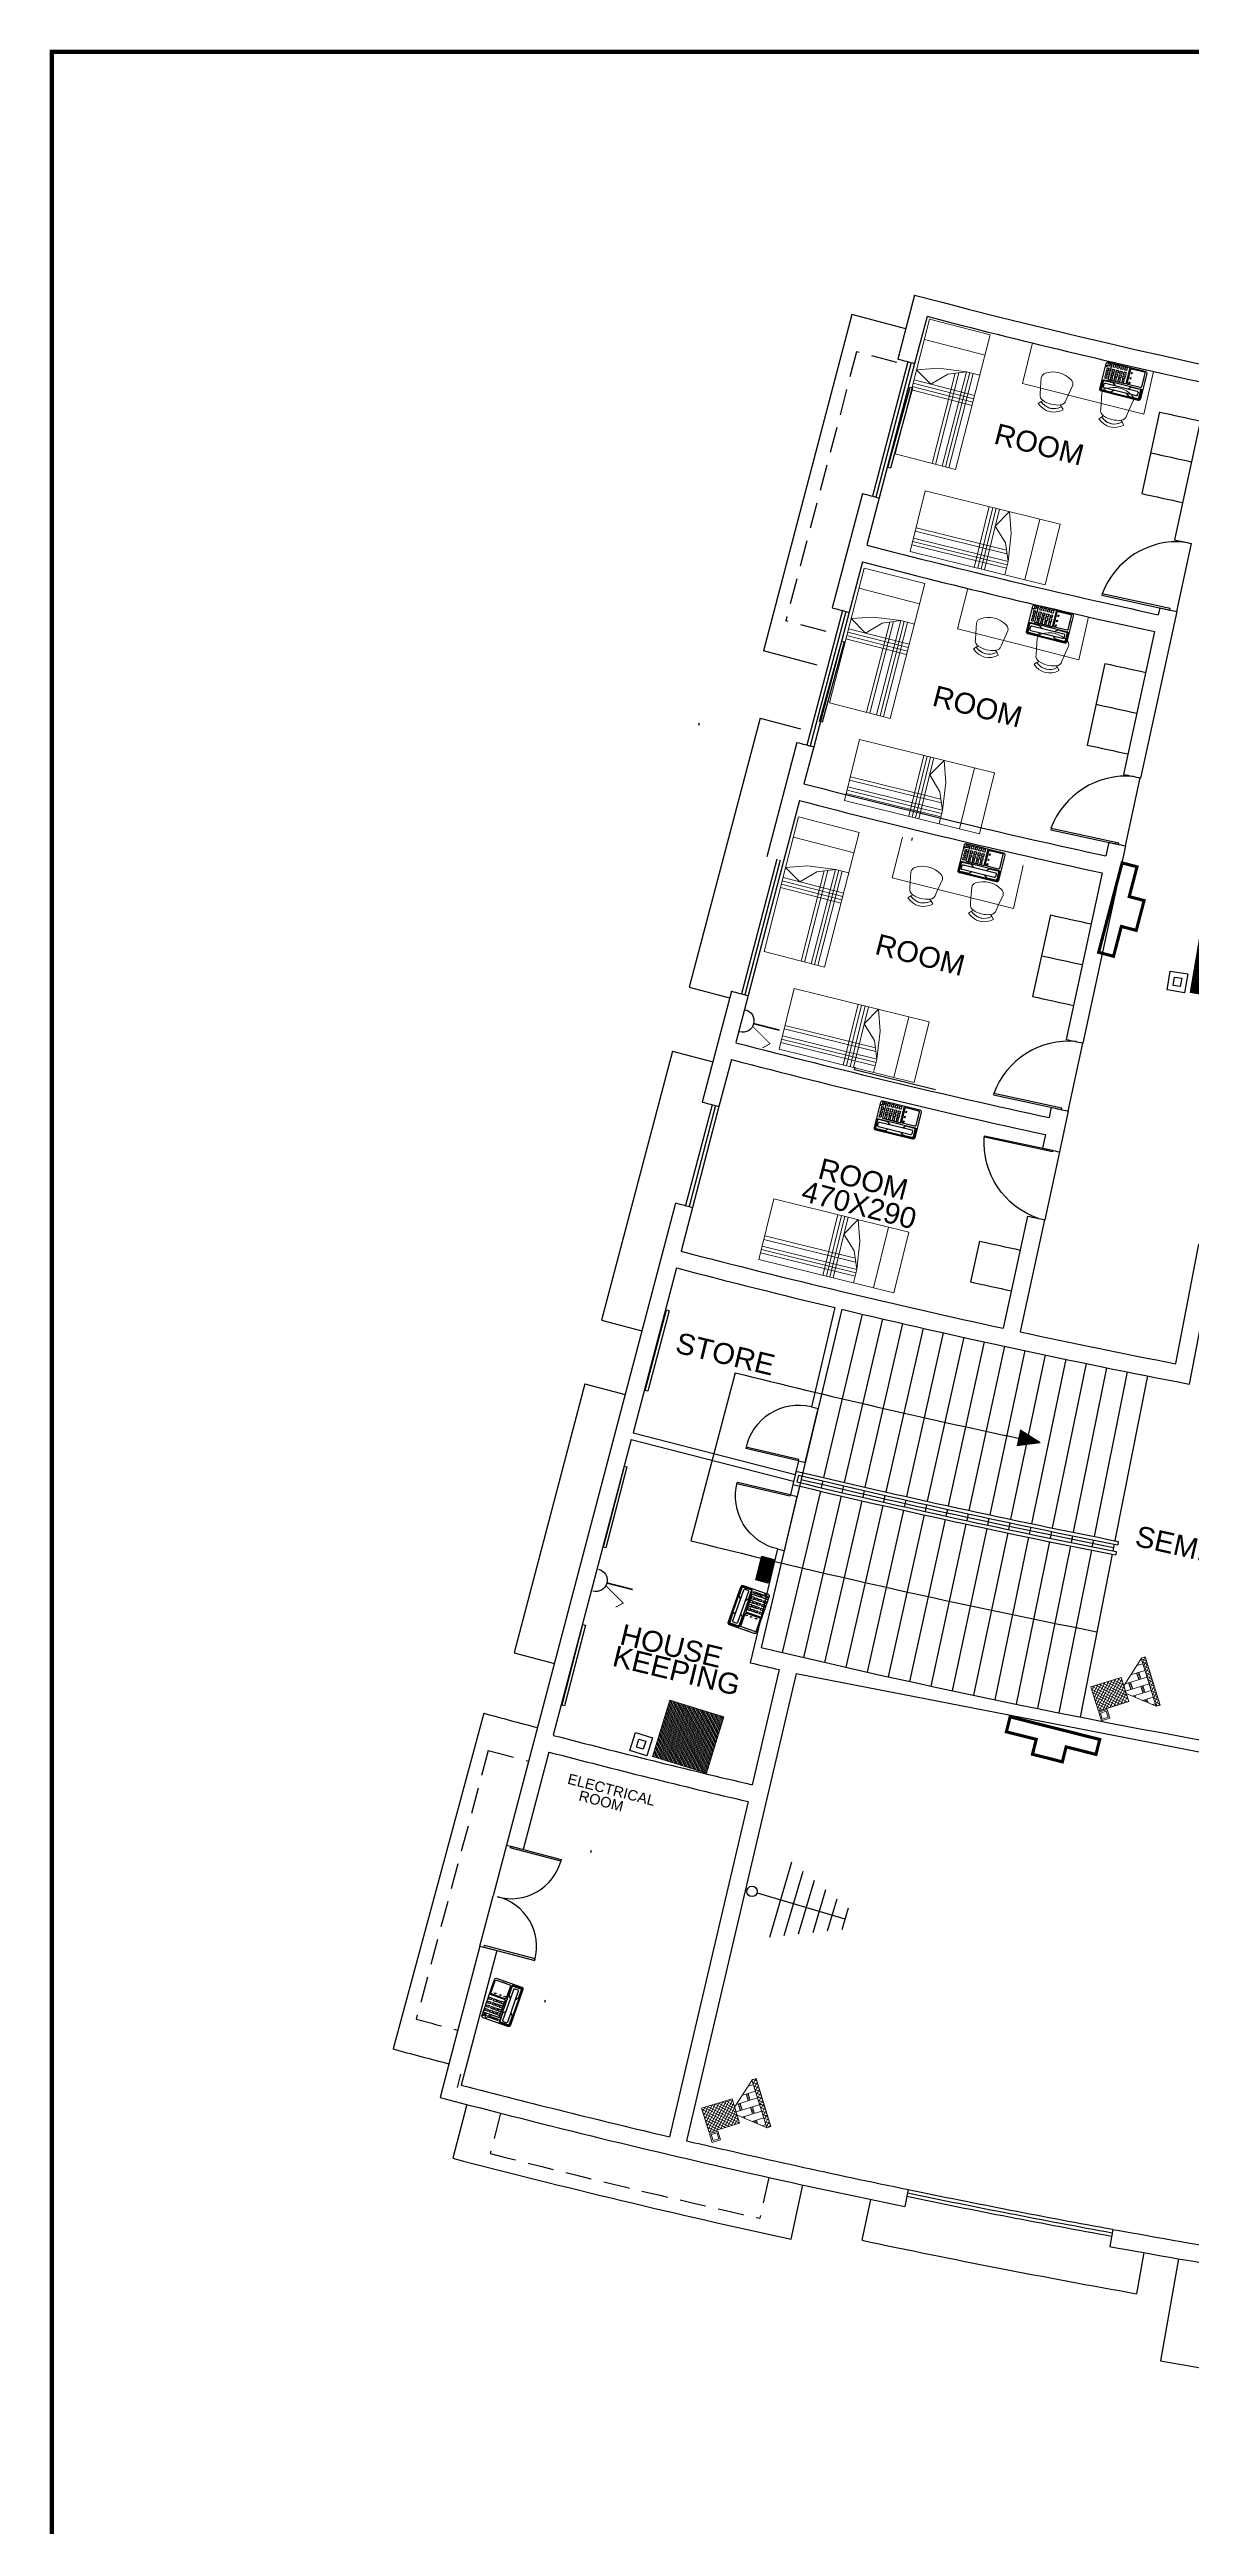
# Model space of a CAD drawing. Header units: inches. Extents: x -221585 to 401252, y -284294 to 332380.
# Drawn here: x 151393 to 153035, y 52528 to 56090 of the extents above; entities that cross this region are included whole.
import ezdxf
from ezdxf.enums import TextEntityAlignment as Align

# ---------------------------------------------------------------- set-up
doc = ezdxf.new("R2010")
doc.units = ezdxf.units.IN
doc.header["$MEASUREMENT"] = 0
doc.linetypes.add('HIDDEN', pattern=[0.375, 0.25, -0.125])
doc.linetypes.add('HIDDEN2', pattern=[0.1875, 0.125, -0.0625])
for name, color, linetype, lineweight in [('A-SEC-TXT', 3, 'Continuous', 0), ('A-WALL', 1, 'Continuous', 9), ('FURN', 56, 'Continuous', 0), ('text', 72, 'HIDDEN2', 5), ('Wall mount speaker', 2, 'Continuous', 0)]:
    doc.layers.add(name, color=color, linetype=linetype, lineweight=lineweight)
for name, color, linetype in [('AC-GRND-PATT', 251, 'Continuous'), ('E-LIGHT', 7, 'Continuous'), ('ELV points', 7, 'Continuous'), ('P', 250, 'Continuous'), ('Power', 7, 'Continuous'), ('TEL', 6, 'Continuous'), ('UPS', 7, 'Continuous')]:
    doc.layers.add(name, color=color, linetype=linetype)
doc.styles.add('DIM', font='arial.ttf')
doc.styles.get("Standard").update_dxf_attribs({"font": 'arial.ttf'})
pattern_1 = [(135, (-206628.523, -439172.145), (31.0767903, 31.0767903), []), (45, (-206628.523, -439172.145), (31.0767903, -31.0767903), [])]

# ---------------------------------------------------------------- blocks, each defined once
blk = doc.blocks.new('RYTRTRTRTRT')
at = {"color": 1}
for p, q in [((42.518, 61.153), (42.518, 61.753)), ((42.518, 61.753), (42.538, 61.753)), ((42.538, 61.753), (42.538, 61.153)), ((43.718, 61.753), (43.698, 61.753)), ((43.698, 61.753), (43.698, 61.153)), ((43.718, 61.153), (43.718, 61.753)), ((42.518, 61.153), (42.538, 61.153)), ((43.718, 61.153), (43.698, 61.153)), ((42.518, 61.103), (43.118, 61.103)), ((43.718, 61.103), (43.118, 61.103))]:
    blk.add_line(p, q, dxfattribs=at)
for centre, start, end in [((42.528, 61.163), 359.0371, 90), ((43.708, 61.163), 90, 180.9629)]:
    blk.add_arc(centre, 0.59, start, end, dxfattribs=at)
blk = doc.blocks.new('FRGHGHGHGH')
at = {"ltscale": 10}
h = blk.add_hatch(color=2, dxfattribs=at)
h.dxf.hatch_style = 1
h.paths.add_polyline_path([(196213.1, 120801.7), (196247.1, 120806.2), (196217.9, 120824.2)])
at = {"color": 2, "ltscale": 8}
for p, q in [((195961.5, 120998.2, 0.4), (195905.5, 120763.3, 0.4)), ((195990.7, 120991.3, 0.4), (195935.3, 120756.3, 0.4)), ((196019.9, 120984.5, 0.4), (195965.1, 120749.3, 0.4)), ((196049.1, 120977.7, 0.4), (195994.9, 120742.4, 0.4)), ((196078.4, 120971, 0.4), (196024.8, 120735.5, 0.4)), ((196107.6, 120964.4, 0.4), (196054.7, 120728.8, 0.4)), ((196136.9, 120957.9, 0.4), (196084.6, 120722.1, 0.4)), ((196166.2, 120951.4, 0.4), (196114.5, 120715.5, 0.4)), ((196195.5, 120945, 0.4), (196144.4, 120709, 0.4)), ((196224.9, 120938.7, 0.4), (196174.4, 120702.5, 0.4)), ((196254.2, 120932.5, 0.4), (196204.3, 120696.2, 0.4)), ((196283.6, 120926.3, 0.4), (196234.3, 120689.9, 0.4)), ((196313, 120920.2, 0.4), (196264.3, 120683.7, 0.4)), ((196342.4, 120914.2, 0.4), (196294.3, 120677.5, 0.4)), ((196371.8, 120908.3, 0.4), (196324.4, 120671.5, 0.4)), ((196401.2, 120902.4, 0.4), (196354.4, 120665.5, 0.4)), ((195900.8, 120743.9, 0.4), (195845.5, 120511.9, 0.4)), ((195904.3, 120758.5, 0.4), (195902, 120748.7, 0.4)), ((195934.1, 120751.4, 0.4), (195931.8, 120741.7, 0.4)), ((195964, 120744.4, 0.4), (195961.7, 120734.7, 0.4)), ((195930.7, 120736.8, 0.4), (195876, 120504.7, 0.4)), ((195960.6, 120729.8, 0.4), (195906.5, 120497.5, 0.4)), ((195990.5, 120722.9, 0.4), (195936.9, 120490.5, 0.4)), ((196020.4, 120716, 0.4), (195967.5, 120483.5, 0.4)), ((195993.8, 120737.5, 0.4), (195991.6, 120727.7, 0.4)), ((196050.3, 120709.3, 0.4), (195998, 120476.6, 0.4)), ((196023.7, 120730.7, 0.4), (196021.5, 120720.9, 0.4)), ((196053.6, 120723.9, 0.4), (196051.4, 120714.1, 0.4)), ((196083.5, 120717.2, 0.4), (196081.3, 120707.5, 0.4)), ((196113.4, 120710.6, 0.4), (196111.3, 120700.8, 0.4)), ((196080.2, 120702.6, 0.4), (196028.5, 120469.7, 0.4)), ((196110.2, 120696, 0.4), (196059.1, 120463, 0.4)), ((196140.2, 120689.4, 0.4), (196089.7, 120456.3, 0.4)), ((196170.2, 120683, 0.4), (196120.3, 120449.7, 0.4)), ((196143.4, 120704.1, 0.4), (196141.2, 120694.3, 0.4)), ((196200.2, 120676.6, 0.4), (196150.9, 120443.2, 0.4)), ((196173.3, 120697.6, 0.4), (196171.2, 120687.9, 0.4)), ((196230.2, 120670.3, 0.4), (196181.6, 120436.8, 0.4)), ((196203.3, 120691.3, 0.4), (196201.2, 120681.5, 0.4)), ((196233.3, 120685, 0.4), (196231.3, 120675.2, 0.4)), ((196263.3, 120678.8, 0.4), (196261.3, 120669, 0.4)), ((196293.3, 120672.6, 0.4), (196291.4, 120662.8, 0.4)), ((196260.3, 120664.1, 0.4), (196212.2, 120430.5, 0.4)), ((196290.4, 120657.9, 0.4), (196242.9, 120424.2, 0.4)), ((196320.5, 120651.9, 0.4), (196273.6, 120418, 0.4)), ((196350.6, 120645.9, 0.4), (196304.3, 120411.9, 0.4)), ((196323.4, 120666.6, 0.4), (196321.4, 120656.8, 0.4)), ((196353.5, 120660.6, 0.4), (196351.5, 120650.8, 0.4)), ((196356.4, 120649.8, 0.4), (196355.5, 120644.9, 0.4)), ((196359.3, 120664.5, 0.4), (196358.4, 120659.6, 0.4)), ((196359.3, 120664.5, 0.4), (196358.4, 120659.6, 0.4))]:
    blk.add_line(p, q, dxfattribs=at)
at = {"color": 2, "ltscale": 10}
for p, q in [((195808.2, 120907, 0.4), (195744.5, 120665.2, 0.4)), ((196247.1, 120806.2), (196217.9, 120824.2)), ((196247.1, 120806.2), (196213.1, 120801.7)), ((195895.7, 120765.7), (195891.1, 120746.2)), ((195899.4, 120759.6), (195897.1, 120749.9))]:
    blk.add_line(p, q, dxfattribs=at)
for radius, start, end in [(11653.5, 255.95847, 258.01393), (11903.5, 255.94349, 258.82445)]:
    blk.add_arc((198635.6, 132212.3), radius, start, end, dxfattribs=at)
at = {"color": 2, "ltscale": 8}
for radius, start, end in [(11790, 256.53878, 258.84875), (11770, 256.5387, 258.84879), (11785, 256.56307, 258.84876), (11775, 256.56305, 258.84878), (11780, 256.58737, 258.82445)]:
    blk.add_arc((198635.6, 132212.3), radius, start, end, dxfattribs=at)
blk = doc.blocks.new('TRTH')
at = {"color": 1, "ltscale": 8}
for p, q in [((-589.839, -68.759), (-589.839, -67.98)), ((-589.819, -68.759), (-589.819, -67.979)), ((-589.839, -68.759), (-589.819, -68.759)), ((-589.839, -68.859), (-589.039, -68.859))]:
    blk.add_line(p, q, dxfattribs=at)
blk.add_arc((-589.819, -68.759), 0.78, 0, 91.4693, dxfattribs=at)
blk = doc.blocks.new('GTGHTRH')
at = {"color": 1, "ltscale": 10}
blk.add_line((194239.1, 122846.8), (194339.1, 122846.8), dxfattribs=at)
blk.add_lwpolyline([(194239.1, 122856.8), (194241.1, 122856.8), (194241.1, 122956.8), (194239.1, 122956.8), (194239.1, 122856.8)], dxfattribs=at)
blk.add_arc((194224.9, 122842.9), 115.1, 6.9537, 81.8888, dxfattribs=at)
blk = doc.blocks.new('A$C25933C84')
at = {"color": 8, "linetype": 'Continuous'}
for p, q in [((0, 0.9), (2, 0.9)), ((0, 0), (0, 0.9)), ((0.3, 0.9), (0.3, 0)), ((0.6, 0.7), (0.6, 0.9)), ((2, 0.9), (2, 0)), ((0.65, 0.3), (0.6, 0.7)), ((0.7, 0.45), (0.6, 0.7)), ((0.9, 0.25), (0.7, 0.45)), ((0.75, 0), (0.65, 0.3)), ((0.75, 0), (0.9, 0.25)), ((2, 0), (0, 0))]:
    blk.add_line(p, q, dxfattribs=at)
at = {"color": 8}
for p, q in [((0.6, 0.8), (2, 0.8)), ((0.6, 0.75), (2, 0.75)), ((0.9, 0), (0.9, 0.9)), ((0.95, 0), (0.95, 0.9)), ((1, 0), (1, 0.9)), ((1.05, 0), (1.05, 0.9)), ((0.6, 0.7), (2, 0.7)), ((0.64, 0.6), (2, 0.6)), ((0.66, 0.55), (2, 0.55))]:
    blk.add_line(p, q, dxfattribs=at)
blk = doc.blocks.new('RGGTHT')
at = {"layer": 'FURN'}
for p, q in [((196222.4, 122334.3), (196237.2, 122392.5)), ((196396.9, 122290.1), (196410.8, 122351.7)), ((196309.7, 122312.2), (196222.4, 122334.3)), ((196245.1, 122305.6), (196249.2, 122308.2)), ((196245.1, 122305.6), (196249.2, 122308.2)), ((196248, 122319.2), (196248.6, 122327.7)), ((196248, 122319.2), (196248.6, 122327.7)), ((196248.6, 122327.7), (196249.6, 122343)), ((196252.1, 122309.8), (196249.2, 122308.2)), ((196252.1, 122309.8), (196249.2, 122308.2)), ((196288.4, 122317.6), (196284.9, 122309.9)), ((196288.4, 122317.6), (196284.9, 122309.9)), ((196294.8, 122331.6), (196288.4, 122317.6)), ((196396.9, 122290.1), (196309.7, 122312.2)), ((196335.8, 122305.6), (196336.9, 122320.9)), ((196382, 122309.5), (196375.7, 122295.5)), ((196276.8, 122303.5), (196278.6, 122300.8)), ((196276.8, 122303.5), (196278.6, 122300.8)), ((196280.9, 122296.6), (196278.6, 122300.8)), ((196280.9, 122296.6), (196278.6, 122300.8)), ((196332.4, 122283.5), (196336.5, 122286.1)), ((196332.4, 122283.5), (196336.5, 122286.1)), ((196335.2, 122297.2), (196335.8, 122305.6)), ((196335.2, 122297.2), (196335.8, 122305.6)), ((196339.3, 122287.7), (196336.5, 122286.1)), ((196339.3, 122287.7), (196336.5, 122286.1)), ((196364.1, 122281.4), (196365.8, 122278.7)), ((196364.1, 122281.4), (196365.8, 122278.7)), ((196368.2, 122274.5), (196365.8, 122278.7)), ((196368.2, 122274.5), (196365.8, 122278.7)), ((196375.7, 122295.5), (196372.2, 122287.8)), ((196375.7, 122295.5), (196372.2, 122287.8))]:
    blk.add_line(p, q, dxfattribs=at)
for centre, radius, start, end in [((196257.8, 122340.9), 8.47, 108.0227, 165.7918), ((196257.8, 122340.9), 8.47, 108.0227, 165.7918), ((196266.4, 122314.5), 36.3, 43.5608, 108.0227), ((196266.4, 122314.5), 36.3, 43.5608, 108.0227), ((196256.2, 122317.2), 8.47, 165.7918, 240.9067), ((196256.2, 122317.2), 8.47, 165.7918, 240.9067), ((196267.8, 122319.9), 21.9, 212.1889, 299.3946), ((196267.8, 122319.9), 21.9, 212.1889, 286.144), ((196273.2, 122341.1), 37.8, 236.053, 275.5305), ((196273.2, 122341.1), 37.8, 236.053, 275.5305), ((196276.7, 122312), 8.47, 270.6768, 345.7918), ((196276.7, 122312), 8.47, 270.6768, 345.7918), ((196286.6, 122333.6), 8.47, 345.7918, 43.5608), ((196286.6, 122333.6), 8.47, 345.7918, 43.5608), ((196345.1, 122318.8), 8.47, 108.0227, 165.7918), ((196345.1, 122318.8), 8.47, 108.0227, 165.7918), ((196353.7, 122292.4), 36.3, 43.5608, 108.0227), ((196353.7, 122292.4), 36.3, 43.5608, 108.0227), ((196373.8, 122311.6), 8.47, 345.7918, 43.5608), ((196373.8, 122311.6), 8.47, 345.7918, 43.5608), ((196267.8, 122319.9), 26.8, 212.1889, 299.3946), ((196267.8, 122319.9), 26.8, 212.1889, 299.3946), ((196355, 122297.8), 26.8, 212.1889, 299.3946), ((196355, 122297.8), 26.8, 212.1889, 299.3946), ((196343.4, 122295.1), 8.47, 165.7918, 240.9067), ((196343.4, 122295.1), 8.47, 165.7918, 240.9067), ((196355, 122297.8), 21.9, 212.1889, 299.3946), ((196355, 122297.8), 21.9, 212.1889, 286.144), ((196360.4, 122319), 37.8, 236.053, 275.5305), ((196360.4, 122319), 37.8, 236.053, 275.5305), ((196364, 122289.9), 8.47, 270.6768, 345.7918), ((196364, 122289.9), 8.47, 270.6768, 345.7918)]:
    blk.add_arc(centre, radius, start, end, dxfattribs=at)
blk = doc.blocks.new('ups 6A')
at = {"layer": 'E-LIGHT', "color": 4}
for points, const_width in [([(5905667, -1658491), (5905670, -1658287)], 11.7), ([(5905692, -1658286), (5905785, -1658448), (5905831, -1658401)], 6.64)]:
    blk.add_lwpolyline(points, dxfattribs=dict(at, const_width=const_width))
blk.add_arc((5905672, -1658200), 87.4, 179.0102, 359.0102, dxfattribs=at)
blk = doc.blocks.new('tv point')
at = {"color": 1}
for p, q in [((5130.8518, -920.2757), (5130.8518, -920.3758)), ((5130.8689, -920.2828), (5130.8689, -920.3687)), ((5130.8861, -920.29), (5130.8861, -920.3615)), ((5130.9033, -920.2972), (5130.9033, -920.3544)), ((5130.9204, -920.3043), (5130.9204, -920.3472)), ((5130.8205, -920.3258), (5130.9376, -920.3258)), ((5130.9376, -920.3115), (5130.9376, -920.3401))]:
    blk.add_line(p, q, dxfattribs=at)
blk.add_circle((5130.8138, -920.3258), 0.00664, dxfattribs=at)
blk = doc.blocks.new('A$C08703A85')
at = {"layer": 'AC-GRND-PATT', "lineweight": -2, "ltscale": 0.1}
h = blk.add_hatch(dxfattribs=at)
h.set_pattern_fill('ANSI37', color=0, scale=351.593746)
h.set_pattern_definition(pattern_1)
h.paths.add_polyline_path([(0, 837), (67, 837), (70, 834), (70, 6), (63, 0), (0, 0)])
h = blk.add_hatch(dxfattribs=at)
h.set_pattern_fill('BRSTONE', color=0, scale=351.593746)
h.set_pattern_definition([(180, (-206628.52, -439172.15), (-7e-13, 116.025936), []), (90, (-206944.96, -439172.15), (175.79687, 116.025936), [116.02594, -116.02594]), (90, (-206909.8, -439172.15), (175.79687, 116.025936), [116.02594, -116.02594]), (180, (-206944.96, -439152.81), (-175.796873, 116.025936), [-316.43437, 35.159375]), (180, (-206944.96, -439133.47), (-175.796873, 116.025936), [-316.43437, 35.159375]), (180, (-206944.96, -439114.13), (-175.796873, 116.025936), [-316.43437, 35.159375]), (180, (-206944.96, -439094.8), (-175.796873, 116.025936), [-316.43437, 35.159375]), (180, (-206944.96, -439075.46), (-175.796873, 116.025936), [-316.43437, 35.159375])])
h.paths.add_polyline_path([(70, 834), (481, 486), (481, 352), (70, 6)])
h = blk.add_hatch(dxfattribs=at)
h.set_pattern_fill('ANSI37', color=0, scale=351.593746)
h.set_pattern_definition(pattern_1)
h.paths.add_polyline_path([(1009, 628), (1009, 206), (481, 206), (481, 417), (481, 628)])
at = {"layer": 'A-WALL', "color": 10, "lineweight": -2, "ltscale": 0.1}
for p, q in [((0, 837), (0, 0)), ((70, 837), (0, 837)), ((481, 486), (67, 837)), ((70, 839), (70, 0)), ((481, 206), (481, 628)), ((481, 628), (1009, 628)), ((481, 206), (481, 417)), ((499, 472), (495, 475)), ((1009, 628), (1009, 206)), ((481, 352), (63, 0)), ((1009, 206), (481, 206))]:
    blk.add_line(p, q, dxfattribs=at)
at = {"layer": 'A-WALL', "color": 10, "linetype": 'ByBlock', "lineweight": -2, "ltscale": 0.1}
blk.add_line((70, 0), (0, 0), dxfattribs=at)
blk = doc.blocks.new('A$C1C8104B6')
at = {"color": 6}
for points in [[(737, 0), (887, 0), (887, 146), (737, 146)], [(760, 23), (864, 23), (864, 123), (760, 123)]]:
    blk.add_lwpolyline(points, close=True, dxfattribs=at)
at = {"layer": 'A-SEC-TXT', "rotation": 270}
blk.add_blockref('A$C08703A85', (90, 1009), dxfattribs=at)
blk = doc.blocks.new('data')
at = {"layer": 'Power', "color": 3, "const_width": 2}
blk.add_lwpolyline([(58948.7, 155709.8), (58948.7, 155714.8), (58948.7, 155719.8), (58958.7, 155719.8), (58968.7, 155719.8), (58968.7, 155724.8), (58968.7, 155729.8), (58978.7, 155729.8), (58988.7, 155729.8), (58988.7, 155719.8), (59008.7, 155719.8), (59008.7, 155709.8), (58948.7, 155709.8)], dxfattribs=at)
blk = doc.blocks.new('A$C54490F4E')
at = {"layer": 'Wall mount speaker', "ltscale": 0.1}
h = blk.add_hatch(dxfattribs=at)
h.set_pattern_fill('ANSI31', color=3, scale=50, style=0)
h.paths.add_polyline_path([(347, 332), (0, 332), (0, 0), (347, 0)])
at = {"layer": 'Wall mount speaker', "color": 3, "ltscale": 0.1}
blk.add_lwpolyline([(0, 332), (347, 332), (347, 0), (0, 0)], close=True, dxfattribs=at)
blk = doc.blocks.new('A$C1A917D7C')
at = {"layer": 'TEL', "elevation": 0}
for points in [[(0, 956), (227, 956), (227, 744), (0, 744)], [(63, 893), (164, 893), (164, 807), (63, 807)]]:
    blk.add_lwpolyline(points, close=True, dxfattribs=at)
at = {"layer": 'Wall mount speaker', "color": 2, "ltscale": 0.1, "xscale": 2.038325862171721, "yscale": 2.038325862171721, "zscale": 2.038325862171721}
blk.add_blockref('A$C54490F4E', (14, 0), dxfattribs=at)
blk = doc.blocks.new('A$C1A3D5E7F')
at = {"color": 1}
for points in [[(6.11, 4.12), (6.11, 0.28, -0.414214), (5.83, 0), (0.28, 0, -0.414214), (0, 0.28), (0, 4.12, -0.414214), (0.28, 4.41), (5.83, 4.41, -0.414214)], [(5.97, 4.12), (5.97, 2.84, -0.414214), (5.83, 2.7), (0.28, 2.7, -0.414214), (0.14, 2.84), (0.14, 4.12, -0.414214), (0.28, 4.27), (5.83, 4.27, -0.414214)], [(5.69, 3.7), (5.69, 3.27, -0.414214), (5.54, 3.13), (0.71, 3.13, -0.414214), (0.57, 3.27), (0.57, 3.7, -0.414214), (0.71, 3.84), (5.54, 3.84, -0.414214)], [(2.42, 2.36), (2.42, 0.28, -0.414214), (2.28, 0.14), (0.43, 0.14, -0.414214), (0.29, 0.28), (0.29, 2.36, -0.414214), (0.43, 2.5), (2.28, 2.5, -0.414214)], [(3.25, 2.03), (3.25, 2.4, 0.414214), (3.23, 2.43), (3, 2.43, 0.414214), (2.97, 2.4), (2.97, 2.03, 0.414214), (3, 2), (3.23, 2, 0.414214)], [(3.25, 1.82), (3.25, 1.45, -0.414214), (3.23, 1.43), (3, 1.43, -0.414214), (2.97, 1.45), (2.97, 1.82, -0.414214), (3, 1.85), (3.23, 1.85, -0.414214)], [(3.25, 1.25), (3.25, 0.88, -0.414214), (3.23, 0.85), (3, 0.85, -0.414214), (2.97, 0.88), (2.97, 1.25, -0.414214), (3, 1.28), (3.23, 1.28, -0.414214)], [(3.25, 0.54), (3.25, 0.17, -0.414214), (3.23, 0.14), (3, 0.14, -0.414214), (2.97, 0.17), (2.97, 0.54, -0.414214), (3, 0.57), (3.23, 0.57, -0.414214)], [(3.84, 2.03), (3.84, 2.4, 0.414214), (3.81, 2.43), (3.58, 2.43, 0.414214), (3.55, 2.4), (3.55, 2.03, 0.414214), (3.58, 2), (3.81, 2, 0.414214)], [(3.84, 1.82), (3.84, 1.45, -0.414214), (3.81, 1.43), (3.58, 1.43, -0.414214), (3.55, 1.45), (3.55, 1.82, -0.414214), (3.58, 1.85), (3.81, 1.85, -0.414214)], [(3.84, 1.25), (3.84, 0.88, -0.414214), (3.81, 0.85), (3.58, 0.85, -0.414214), (3.55, 0.88), (3.55, 1.25, -0.414214), (3.58, 1.28), (3.81, 1.28, -0.414214)], [(3.84, 0.54), (3.84, 0.17, -0.414214), (3.81, 0.14), (3.58, 0.14, -0.414214), (3.55, 0.17), (3.55, 0.54, -0.414214), (3.58, 0.57), (3.81, 0.57, -0.414214)], [(4.42, 2.03), (4.42, 2.4, 0.414214), (4.39, 2.43), (4.16, 2.43, 0.414214), (4.14, 2.4), (4.14, 2.03, 0.414214), (4.16, 2), (4.39, 2, 0.414214)], [(4.42, 1.82), (4.42, 1.45, -0.414214), (4.39, 1.43), (4.16, 1.43, -0.414214), (4.14, 1.45), (4.14, 1.82, -0.414214), (4.16, 1.85), (4.39, 1.85, -0.414214)], [(4.42, 1.25), (4.42, 0.88, -0.414214), (4.39, 0.85), (4.16, 0.85, -0.414214), (4.14, 0.88), (4.14, 1.25, -0.414214), (4.16, 1.28), (4.39, 1.28, -0.414214)], [(4.42, 0.54), (4.42, 0.17, -0.414214), (4.39, 0.14), (4.16, 0.14, -0.414214), (4.14, 0.17), (4.14, 0.54, -0.414214), (4.16, 0.57), (4.39, 0.57, -0.414214)], [(5, 2.03), (5, 2.4, 0.414214), (4.97, 2.43), (4.75, 2.43, 0.414214), (4.72, 2.4), (4.72, 2.03, 0.414214), (4.75, 2), (4.97, 2, 0.414214)], [(5, 1.82), (5, 1.45, -0.414214), (4.97, 1.43), (4.75, 1.43, -0.414214), (4.72, 1.45), (4.72, 1.82, -0.414214), (4.75, 1.85), (4.97, 1.85, -0.414214)], [(5, 1.25), (5, 0.88, -0.414214), (4.97, 0.85), (4.75, 0.85, -0.414214), (4.72, 0.88), (4.72, 1.25, -0.414214), (4.75, 1.28), (4.97, 1.28, -0.414214)], [(5, 0.54), (5, 0.17, -0.414214), (4.97, 0.14), (4.75, 0.14, -0.414214), (4.72, 0.17), (4.72, 0.54, -0.414214), (4.75, 0.57), (4.97, 0.57, -0.414214)], [(5.79, 2.4), (5.79, 2.03, -0.414214), (5.76, 2), (5.6, 2, -0.414214), (5.57, 2.03), (5.57, 2.4, -0.414214), (5.6, 2.43), (5.76, 2.43, -0.414214)], [(5.79, 1.82), (5.79, 1.45, -0.414214), (5.76, 1.43), (5.6, 1.43, -0.414214), (5.57, 1.45), (5.57, 1.82, -0.414214), (5.6, 1.85), (5.76, 1.85, -0.414214)], [(5.79, 1.25), (5.79, 0.88, -0.414214), (5.76, 0.85), (5.6, 0.85, -0.414214), (5.57, 0.88), (5.57, 1.25, -0.414214), (5.6, 1.28), (5.76, 1.28, -0.414214)], [(5.79, 0.54), (5.79, 0.17, -0.414214), (5.76, 0.14), (5.6, 0.14, -0.414214), (5.57, 0.17), (5.57, 0.54, -0.414214), (5.6, 0.57), (5.76, 0.57, -0.414214)]]:
    blk.add_lwpolyline(points, format="xyb", close=True, dxfattribs=at)
for points in [[(2.11, 3.13), (1.71, 2.77), (0.43, 2.77, -0.414214), (0.28, 2.91), (0.28, 4.05, -0.414214), (0.43, 4.19), (1.71, 4.19), (2.11, 3.84)], [(4.07, 3.84), (4.48, 4.19), (5.76, 4.19, -0.414214), (5.9, 4.05), (5.9, 2.91, -0.414214), (5.76, 2.77), (4.48, 2.77), (4.07, 3.13)]]:
    blk.add_lwpolyline(points, format="xyb", dxfattribs=at)
for points in [[(2.18, 2.34), (2.18, 2.12), (2.1, 2.12), (2.1, 2.34)], [(2.18, 1.64), (2.18, 1.43), (2.1, 1.43), (2.1, 1.64)], [(2.18, 0.86), (2.18, 0.64), (2.1, 0.64), (2.1, 0.86)], [(6.02, 0.66), (6.02, 0.68), (5.91, 0.68), (5.91, 0.66)], [(6.02, 0.65), (6.02, 0.63), (5.91, 0.63), (5.91, 0.65)], [(6.02, 0.61), (6.02, 0.6), (5.91, 0.6), (5.91, 0.61)]]:
    blk.add_lwpolyline(points, close=True, dxfattribs=at)
blk.add_lwpolyline([(5.31, 0), (5.31, 2.5), (2.57, 2.5), (2.57, 0)], dxfattribs=at)
for centre in [(5.43, 1.14), (5.43, 0.35)]:
    blk.add_circle(centre, 0.0499, dxfattribs=at)
for s, height, p in [('Panasonic', 0.0995, (0.15, 1.36)), ('1', 0.142, (3.15, 2.21)), ('2', 0.142, (3.15, 1.64)), ('3', 0.142, (3.15, 1.06)), ('4', 0.142, (3.73, 2.21)), ('5', 0.142, (3.73, 1.64)), ('6', 0.142, (3.73, 1.06)), ('7', 0.142, (4.31, 2.21)), ('8', 0.142, (4.31, 1.64)), ('9', 0.142, (4.31, 1.06)), ('*', 0.142, (4.9, 2.21)), ('0', 0.142, (4.9, 1.64)), ('#', 0.142, (4.9, 1.06)), ('MIC', 0.0498, (5.86, 0.64))]:
    blk.add_text(s, height=height, rotation=90, dxfattribs=at).set_placement(p, align=Align.MIDDLE)

msp = doc.modelspace()

# ---------------------------------------------------------------- linework, layer by layer
at = {"color": 20, "ltscale": 10}
for p, q in [((152546.9, 55708.4, 0.8), (152419.6, 55224.9, 0.8)), ((152624.3, 55688, 0.4), (152546.9, 55708.4, 0.8)), ((152497, 55204.5, 0.4), (152419.6, 55224.9, 0.8)), ((152414.8, 55128, 0.8), (152312.9, 54741.2, 0.8)), ((152414.8, 55128, 0.8), (152472.8, 55112.7, 0.8)), ((152312.9, 54741.2, 0.8), (152370.9, 54725.9, 0.8)), ((152288.7, 54649.3, 0.8), (152186.8, 54262.5, 0.8)), ((152288.7, 54649.3, 0.8), (152346.7, 54634.1, 0.8)), ((152186.8, 54262.5, 0.8), (152244.8, 54247.2, 0.8)), ((152162.6, 54170.7, 0.8), (152060.8, 53783.9, 0.8)), ((152162.6, 54170.7, 0.8), (152220.7, 54155.4, 0.8)), ((152060.8, 53783.9, 0.8), (152118.8, 53768.6, 0.8)), ((152017.3, 53697.3, 0.4), (151886.8, 53214.6, 0.4)), ((151992.9, 53134.7, 0.8), (151972.8, 53057.3, 0.4)), ((152459.4, 52940.8, 0.4), (152476.1, 53018.9, 0.4)), ((152561.4, 52939.3, 0.4), (152573.9, 52998, 0.4)), ((152966.7, 52921.7, 0.4), (152956.2, 52862.6, 0.4)), ((153016.4, 52912.9, 0.4), (152990.7, 52765.9, 0.4))]:
    msp.add_line(p, q, dxfattribs=at)
at = {"color": 4, "ltscale": 8}
for p, q in [((152637, 55736.4, 0.8), (152612.8, 55644.5, 0.8)), ((152654.9, 55705.9, 0.9), (152637, 55638.2, 0.8)), ((152561.9, 55451.1, 0.8), (152518.6, 55286.7, 0.8)), ((152586.1, 55444.8, 0.8), (152568.3, 55377.1, 0.4)), ((152561.9, 55352.9, 0.8), (152542.8, 55280.4, 0.8)), ((152467.7, 55093.3, 0.8), (152424.4, 54928.9, 0.8)), ((152491.9, 55087, 0.8), (152477.8, 55033.8, 0.8)), ((152471.5, 55009.7, 0.4), (152448.6, 54922.6, 0.8)), ((152467.9, 55015.7, 0.8), (152467.9, 55015.7, 0.8)), ((152373.4, 54735.5, 0.8), (152331.4, 54576, 0.8)), ((152397.6, 54729.2, 0.8), (152379.8, 54661.5, 0.8)), ((152373.4, 54637.3, 0.8), (152355.6, 54569.6, 0.8)), ((152293.2, 54430.9, 0.8), (152050, 53507.5, 0.8)), ((152317.4, 54424.6, 0.8), (152301, 54361.7, 1.3)), ((152294.5, 54337.5, 0.8), (152232.1, 54100.6, 0.8)), ((152229.4, 54091, 0.8), (152117.3, 53665.5, 0.8)), ((152111, 53641.3, 0.8), (152074.1, 53501.2, 0.8)), ((152011.8, 53362.5, 0.8), (151964.7, 53183.5, 0.8)), ((152035.9, 53356.2, 0.8), (151985, 53162.6, 0.9)), ((151964.7, 53183.5, 0.8), (151954.5, 53144.8, 0.8)), ((151984, 53178.4, 0.8), (151978.9, 53159, 0.8)), ((151973.8, 53139.7, 0.8), (151973.8, 53139.7, 0.8))]:
    msp.add_line(p, q, dxfattribs=at)
at = {"color": 20, "linetype": 'HIDDEN', "ltscale": 150}
for p, q in [((152553.6, 55655, 0.7), (152451.7, 55268.2, 0.7)), ((152611.6, 55639.7, 0.4), (152553.6, 55655, 0.7)), ((152509.7, 55252.9, 0.4), (152451.7, 55268.2, 0.7)), ((152023.8, 53643.7, 0.4), (151920.1, 53257.4, 0.4)), ((152041.3, 53122.2, 0.8), (152026.5, 53064.1, 0.4)), ((152427.4, 53029.8, 0.4), (152414.3, 52971.3, 0.4))]:
    msp.add_line(p, q, dxfattribs=at)
at = {"color": 1, "ltscale": 8}
for p, q in [((152627.4, 55640.7, 0.8), (152576.4, 55447.3, 0.8)), ((152632.2, 55639.5, 0.8), (152581.3, 55446, 0.8)), ((152637, 55638.2, 0.8), (152586.1, 55444.8, 0.8)), ((152533.1, 55282.9, 0.8), (152482.2, 55089.5, 0.8)), ((152538, 55281.7, 0.8), (152487, 55088.2, 0.8)), ((152542.8, 55280.4, 0.8), (152491.9, 55087, 0.8)), ((152438.9, 54925.1, 0.8), (152388, 54731.7, 0.8)), ((152443.7, 54923.9, 0.8), (152392.8, 54730.4, 0.8)), ((152448.6, 54922.6, 0.8), (152397.6, 54729.2, 0.8)), ((152345.9, 54572.2, 0.8), (152307.7, 54427.1, 0.8)), ((152350.8, 54570.9, 0.8), (152312.6, 54425.8, 0.8)), ((152355.6, 54569.6, 0.8), (152317.4, 54424.6, 0.8))]:
    msp.add_line(p, q, dxfattribs=at)
at = {"color": 5}
for p, q in [((152598.6, 55488.7), (152630.7, 55604.2)), ((152634.2, 55603.2), (152602.1, 55487.7)), ((152630.7, 55604.2), (152634.2, 55603.2)), ((152602.1, 55487.7), (152598.6, 55488.7)), ((152500.3, 55123.2), (152532.4, 55238.7)), ((152535.9, 55237.8), (152503.8, 55122.2)), ((152532.4, 55238.7), (152535.9, 55237.8)), ((152327.1, 55121.1, 0.4), (152326.2, 55117.5, 0.4)), ((152503.8, 55122.2), (152500.3, 55123.2)), ((152633.1, 54952.3, 0.8), (152634, 54955.8, 0.8)), ((152550.5, 54622.5, 0.4), (152551.4, 54626.1, 0.4)), ((152666.9, 54593.8, 0.4), (152550.5, 54622.5, 0.4)), ((152249.6, 54161.2, 0.8), (152280.3, 54277.1, 0.8)), ((152283.9, 54276.1, 0.8), (152253.1, 54160.2, 0.8)), ((152280.3, 54277.1, 0.8), (152283.9, 54276.1, 0.8)), ((152253.1, 54160.2, 0.8), (152249.6, 54161.2, 0.8)), ((152189.6, 53936.2, 0.4), (152219.5, 54052.4, 0.4)), ((152223, 54051.4, 0.4), (152193.1, 53935.3, 0.4)), ((152219.5, 54052.4, 0.4), (152223, 54051.4, 0.4)), ((152193.1, 53935.3, 0.4), (152189.6, 53936.2, 0.4)), ((152130, 53708.7, 0.4), (152159.9, 53824.8, 0.4)), ((152163.5, 53823.9, 0.4), (152133.6, 53707.8, 0.4)), ((152159.9, 53824.8, 0.4), (152163.5, 53823.9, 0.4)), ((152133.6, 53707.8, 0.4), (152130, 53708.7, 0.4)), ((152171.2, 53496.8, 0.4), (152172.1, 53500.3, 0.4)), ((152105.2, 53281.8, 0.4), (152106.1, 53285.3, 0.4))]:
    msp.add_line(p, q, dxfattribs=at)
at = {"color": 4, "ltscale": 10}
for p, q in [((153059.6, 55609.2, 0.4), (153010.8, 55384.4, 0.4)), ((153014, 55281.4, 0.4), (152962, 55042, 0.4)), ((152989.6, 55286.7, 0.4), (152987.4, 55276.9, 0.4)), ((152989.6, 55286.7, 0.4), (153014, 55281.4, 0.4)), ((152982.1, 55252.5, 0.4), (152937.6, 55047.3, 0.4)), ((152940.3, 54944.4, 0.4), (152879.2, 54660.9, 0.4)), ((152916.3, 54949.6, 0.4), (152912.1, 54930, 0.4)), ((152906.8, 54905.7, 0.4), (152854.8, 54666.2, 0.4)), ((152833.6, 54568.5, 0.4), (152830.4, 54553.8, 0.4)), ((152825.1, 54529.4, 0.4), (152820.8, 54509.8, 0.4)), ((152858, 54563.2, 0.4), (152845.3, 54504.6, 0.4)), ((152799.6, 54412.1, 0.4), (152764.6, 54250.9, 0.4)), ((152824, 54406.8, 0.4), (152789, 54245.6, 0.4)), ((153045.4, 54371.6, 0.4), (153012.2, 54199.9, 0.4)), ((153070, 54367, 0.4), (153032, 54170.6, 0.4)), ((152522.4, 54280.5, 0.4), (152488.5, 54138, 0.4)), ((152532.2, 54278.2, 0.4), (152498.1, 54135.5, 0.4)), ((152488.5, 54138, 0.4), (152498.2, 54135.5, 0.4)), ((152229.4, 54091, 0.8), (152462.9, 54031, 0.4)), ((152232.1, 54100.6, 0.8), (152465.3, 54040.7, 0.4)), ((152469.9, 54060.2, 0.4), (152465.3, 54040.7, 0.4)), ((152479.6, 54057.7, 0.4), (152468, 54009.1, 0.4)), ((152469.9, 54060.2, 0.4), (152479.9, 54057.6, 0.4)), ((152461.8, 54026.1, 0.4), (152458.3, 54011.5, 0.4)), ((152458.3, 54011.5, 0.4), (152468, 54009, 0.4)), ((152449.4, 53931.2, 0.4), (152416.2, 53791.8, 0.4)), ((152439.7, 53933.7, 0.4), (152449.4, 53931.2, 0.4)), ((152466.6, 53754.2, 0.8), (152308.7, 53082.5, 0.4)), ((152442.3, 53759.9, 0.8), (152403.4, 53594.5, 0.7)), ((152466.6, 53754.2, 0.8), (153359.1, 53581.1, 0.4)), ((152397.6, 53570.1, 0.7), (152284.4, 53088.2, 0.4)), ((152627.6, 53012.4, 0.4), (152622.9, 52987.8, 0.4)), ((152922.1, 52955.1, 0.4), (152917.6, 52930.5, 0.4))]:
    msp.add_line(p, q, dxfattribs=at)
at = {"color": 8, "ltscale": 10}
for p, q in [((152989.3, 55568.4, 0.4), (152963.9, 55451.1, 0.4)), ((152910.8, 55206.8, 0.4), (152885.3, 55089.5, 0.4)), ((152832.3, 54845.2, 0.4), (152806.8, 54727.9, 0.4))]:
    msp.add_line(p, q, dxfattribs=at)
at = {"color": 253, "ltscale": 10}
msp.add_line((152730.4, 54376.1, 0.4), (152717.6, 54317.5, 0.4), dxfattribs=at)
at = {"linetype": 'ByBlock', "lineweight": -3}
msp.add_line((152439.7, 53933.5, 0.4), (152400.7, 53769.8, 0.4), dxfattribs=at)
at = {"color": 1, "ltscale": 10}
for p, q in [((152050, 53507.5, 0.8), (152069.2, 53502.5, 1)), ((152011.8, 53362.5, 0.8), (152035.9, 53356.2, 0.8))]:
    msp.add_line(p, q, dxfattribs=at)
at = {"color": 6, "const_width": 6.3}
msp.add_lwpolyline([(160011.2, 50285.2), (151395.9, 50285.2), (151395.9, 56086.4), (160011.2, 56086.4)], close=True, dxfattribs=at)
at = {"color": 4, "ltscale": 10}
for centre, radius, start, end in [((155206.3, 65492.2, 0.4), 10088.5, 255.2456, 284.75514), ((155212.3, 65518.6, 1.4), 10140.5, 255.39192, 257.74337), ((159118.4, 80376.2, 1.3), 25573, 255.26252, 255.31854), ((155206.3, 65492.2, 0.4), 10158.5, 255.24551, 255.2456), ((155206.3, 65492.2, 0.4), 10383.5, 255.24559, 255.38354), ((155207.4, 65497.1, 0.4), 10348.5, 257.74496, 257.88338), ((155212.1, 65517.3, 1.3), 10504.2, 255.3866, 257.7435), ((155206.3, 65492.2, 0.4), 10453.5, 255.38255, 257.74496), ((155206.3, 65492.2, 0.4), 10553.5, 255.24558, 255.38131), ((155206.3, 65492.2, 0.4), 10753.5, 255.24557, 255.37878), ((155208.2, 65502.6, 0.4), 10819, 255.38221, 257.74678), ((155210.6, 65511.8, 0.4), 10708.5, 257.74496, 257.87873), ((155205.6, 65484.9, 0.4), 10826.2, 255.3717, 257.74041), ((155210.6, 65511.8, 0.4), 10808.5, 257.74496, 257.87472), ((159483.9, 81764.2, 1.3), 27948.3, 255.26106, 255.31232), ((155206.3, 65492.2, 0.4), 11218.5, 255.37324, 257.74496), ((155206.3, 65492.2, 0.4), 11193.5, 255.37352, 257.74496), ((155206.3, 65492.2, 0.4), 11078.5, 257.74496, 257.87426), ((159547.1, 82004.1, 1.3), 28361.3, 255.26083, 255.31134), ((155206.3, 65492.2, 0.4), 11178.5, 257.74496, 257.8731), ((155206.3, 65492.2, 0.4), 11238.5, 257.74496, 257.87242), ((159605.3, 82225, 1.3), 28739.8, 255.26063, 255.31047), ((155206.3, 65492.2, 0.4), 11338.5, 257.74496, 257.87129), ((155206.3, 65492.2, 1.3), 11503.5, 255.37001, 257.74496), ((155229.7, 65587.7, 1.3), 11626.8, 255.37715, 256.53515), ((155206.3, 65492.2, 0.4), 11528.5, 256.58737, 259.12882), ((155206.3, 65492.2, 0.4), 11503.5, 257.86948, 259.00821), ((155206.3, 65492.2, 0.4), 12028.5, 256.58737, 260.46978), ((155296.3, 65847.7, 0.2), 12615.1, 255.37467, 256.71612), ((155206.3, 65492.2, 1.3), 12223.5, 255.36205, 256.7435), ((155206.3, 65492.2, 0.4), 12768.5, 255.24551, 256.32052), ((155206.3, 65492.2, 1.4), 12743.5, 255.35792, 256.74474), ((155206.3, 65492.2, 0.4), 12768.5, 256.32052, 258.32664), ((155206.3, 65492.2, 0.4), 12743.5, 256.85714, 258.32531), ((155206.3, 65492.2, 0.4), 12768.5, 259.6739, 260.57399), ((155206.3, 65492.2, 0.4), 12743.5, 259.6739, 260.57399)]:
    msp.add_arc(centre, radius, start, end, dxfattribs=at)
at = {"color": 8, "ltscale": 10}
for radius, start in [(10168.5, 257.40688), (10228.5, 257.40887), (10288.5, 257.41083), (10538.5, 257.41875), (10598.5, 257.4206), (10658.5, 257.42243), (10908.5, 257.42982), (10968.5, 257.43154), (11028.5, 257.43325)]:
    msp.add_arc((155206.3, 65492.2, 0.4), radius, start, 257.74496, dxfattribs=at)
at = {"color": 253, "ltscale": 10}
for radius, start in [(11388.5, 257.4431), (11448.5, 257.44468)]:
    msp.add_arc((155206.3, 65492.2, 0.4), radius, start, 257.74496, dxfattribs=at)
at = {"linetype": 'ByBlock', "lineweight": -3}
msp.add_arc((155206.3, 65492.2, 0.4), 12053.5, 256.53984, 256.74306, dxfattribs=at)
at = {"color": 20, "ltscale": 10}
for centre, radius, start, end in [((155206.3, 65492.2, 0.4), 12218.5, 254.87038, 255.24553), ((155206.3, 65492.2, 0.4), 12718.5, 254.87038, 255.24551), ((155206.3, 65492.2, 0.4), 12848.5, 255.42413, 257.65571), ((155206.3, 65492.2, 0.4), 12828.5, 258.10192, 259.8983), ((155206.4, 65443.7, 0.4), 12870, 260.08648, 279.91229)]:
    msp.add_arc(centre, radius, start, end, dxfattribs=at)
at = {"color": 20, "linetype": 'HIDDEN', "ltscale": 150}
for radius, start, end in [(12268.5, 254.96531, 255.24553), (12668.5, 254.96531, 255.24551), (12828.5, 255.64815, 257.42934)]:
    msp.add_arc((155206.3, 65492.2, 0.4), radius, start, end, dxfattribs=at)
at = {"color": 5, "ltscale": 10}
for radius in [12693.5, 12688.5, 12683.5]:
    msp.add_arc((155194.8, 65433.4, 0.4), radius, 258.32354, 259.6777, dxfattribs=at)
at = {"color": 3, "ltscale": 10}
msp.add_solid([(152417.1, 53923, 0.8), (152434.7, 53918.5, 0.8), (152408.5, 53889.9, 0.8), (152426.3, 53885.4, 0.8)], dxfattribs=at)
at = {"layer": 'P', "color": 3, "linetype": 'Continuous', "elevation": 0.8}
msp.add_lwpolyline([(152417.1, 53923), (152434.7, 53918.5), (152426.1, 53884.5), (152408.4, 53889)], close=True, dxfattribs=at)
msp.add_lwpolyline([(152417.1, 53923), (152434.7, 53918.5), (152426.1, 53884.5), (152408.4, 53889)], close=True, dxfattribs=at)

# ---------------------------------------------------------------- block references
at = {"color": 4}
for name, p in [('RGGTHT', (-43430.4, -66724.9, 0.4)), ('RGGTHT', (-43523.5, -67077.9, 0.4)), ('RGGTHT', (-43617.8, -67435.7, 0.8)), ('FRGHGHGHGH', (-43429.3, -66720.1, 0.4))]:
    msp.add_blockref(name, p, dxfattribs=at)
at = {"linetype": 'ByBlock', "lineweight": -3}
for p, xscale, yscale, zscale, rotation in [((152971.5, 55626.3), 9.799999999999999, 9.799999999999999, 9.799999999999999, 166.0178112396336), ((152865.8, 55277.3), 9.799999999999999, 9.799999999999999, 9.799999999999999, 166.0178112396336), ((152767.3, 54933.9), 9.799999999999999, 9.799999999999999, 9.799999999999999, 166.0178112396336), ((152647, 54564), 9.799999999999999, 9.799999999999999, 9.799999999999999, 166.0178112396336), ((152408.9, 53811), 9.799999999999999, 9.799999999999999, 9.799999999999999, 70.66219552397027), ((152033.8, 53316.8), 9.8, 9.8, 9.8, 250.6621955239703)]:
    msp.add_blockref('A$C1A3D5E7F', p, dxfattribs=dict(at, xscale=xscale, yscale=yscale, zscale=zscale, rotation=rotation))
at = {"color": 4, "rotation": 77.74496337432375}
for p in [(231831.5, -160607.3, 0.4), (231757.8, -160944.4, 0.4), (231675.5, -161325.6, 0.4)]:
    msp.add_blockref('GTGHTRH', p, dxfattribs=at)
at = {"color": 4, "xscale": -1, "rotation": 77.8878781818049}
msp.add_blockref('GTGHTRH', (313713.7, 218643.3, 0.4), dxfattribs=at)
at = {"color": 4}
for name, p, xscale, yscale, zscale, rotation in [('TRTH', (159412.6, 113036.1, 0.4), 99.99999999999916, 99.99999999999916, 99.99999999999916, 76.63687054609638), ('TRTH', (132330.1, -1856.8, 0.4), -99.99999999999551, 100, 100, 76.83638867912961), ('RYTRTRTRTRT', (146004.5, 60602.9, 0.8), 125.2224257317934, 125.2224257317934, 125.2224257317934, 255.2641592067598)]:
    msp.add_blockref(name, p, dxfattribs=dict(at, xscale=xscale, yscale=yscale, zscale=zscale, rotation=rotation))
at = {"xscale": 1125, "yscale": 1125, "zscale": 1125, "rotation": 343.4906431186657}
msp.add_blockref('tv point', (-5087573.2, 2686410.2, -0.4), dxfattribs=at)
at = {"layer": 'A-SEC-TXT', "color": 30, "xscale": 0.12012, "yscale": 0.12012, "zscale": 0.12012}
for p, rotation in [((153113.4, 54718.4, 0.4), 80.35632975562008), ((152337.1, 53609.4, 0.8), 72.76188598059836)]:
    msp.add_blockref('A$C1A917D7C', p, dxfattribs=dict(at, rotation=rotation))
at = {"layer": 'A-SEC-TXT', "xscale": 0.086625, "yscale": 0.086625, "zscale": 0.086625, "rotation": 287.2279457176875}
for p in [(152882.9, 53759.8), (152323.1, 53153.6)]:
    msp.add_blockref('A$C1C8104B6', p, dxfattribs=at)
at = {"layer": 'ELV points'}
for p, xscale, yscale, zscale, rotation in [((-147625.6, 268997.3), 2.216327740261544, 2.216327740261544, 2.216327740261544, 255.2749800955934), ((363877.2, 356407.1), 2.216327740261543, 2.216327740261543, 2.216327740261543, 165.8644365475044)]:
    msp.add_blockref('data', p, dxfattribs=dict(at, xscale=xscale, yscale=yscale, zscale=zscale, rotation=rotation))
at = {"layer": 'FURN', "extrusion": (1.72405e-14, -6.26614e-15, -1), "xscale": -99.99999999999855, "yscale": 100, "zscale": -99.99999999999855, "rotation": 104.4152730130286}
for p in [(-152658.6, 55701.7, -0.4), (-152564.4, 55343.9, -0.4), (-152470.2, 54986.1, -0.8)]:
    msp.add_blockref('A$C25933C84', p, dxfattribs=at)
at = {"layer": 'FURN', "extrusion": (-6.1e-15, -1.73e-14, -1), "xscale": -99.99999999999369, "yscale": 100, "zscale": -99.99999999999369, "rotation": 193.8640754104735}
for p in [(-152846.4, 55407.1, -0.4), (-152752.1, 55049.3, -0.4), (-152657.9, 54691.5, -0.8), (-152628.7, 54389, -0.4)]:
    msp.add_blockref('A$C25933C84', p, dxfattribs=at)
at = {"layer": 'UPS', "color": 3, "xscale": -0.1887460698150346, "yscale": 0.1887460698150344, "zscale": 0.1887460698150344, "rotation": 74.85545123264954}
for p in [(141494.4, 1212419.7), (141283.2, 1211615.4)]:
    msp.add_blockref('ups 6A', p, dxfattribs=at)

# ---------------------------------------------------------------- texts
at = {"layer": 'text', "lineweight": -2, "ltscale": 2, "style": 'DIM'}
for s, insert, char_height, width, attachment_point, rotation in [('{\\C3;ROOM}', (152749.3, 55523, 0.4), 30, 355.22, 7, 345.6024), ('{\\C3;ROOM}', (152660.6, 55146.2, 0.4), 30, 355.22, 7, 345.6024), ('{\\C3;ROOM}', (152578.1, 54789, 0.4), 30, 355.22, 7, 345.6024), ('{\\C3;ROOM}', (152496.2, 54466.5, 0.4), 30, 355.22, 7, 345.6024), ('{\\C3;470X290}', (152472.2, 54434.1, 0.4), 30, 355.22, 7, 345.6024), ('{\\C3;STORE}', (152291, 54215.9, 0.4), 30, 592.79, 7, 346.458), ('{\\C3;SEMINAR HALL}', (153252.1, 53870.2, 0.4), 30, 592.79, 9, 347.2847), ('{\\C3;HOUSE }', (152211.2, 53796.5, 0.4), 30, 592.79, 7, 346.458), ('{\\C3;KEEPING}', (152200.5, 53765.4, 0.4), 30, 592.79, 7, 346.458), ('{\\C3;ELECTRICAL }', (152261.7, 53563.5, 0.2), 15, 296.395, 9, 345.4414), ('{\\C3;ROOM}', (152215.8, 53555.4, 0.2), 15, 296.395, 9, 345.4414)]:
    msp.add_mtext(s, dxfattribs=dict(at, insert=insert, char_height=char_height, width=width, attachment_point=attachment_point, rotation=rotation))

doc.saveas('drawing.dxf')
